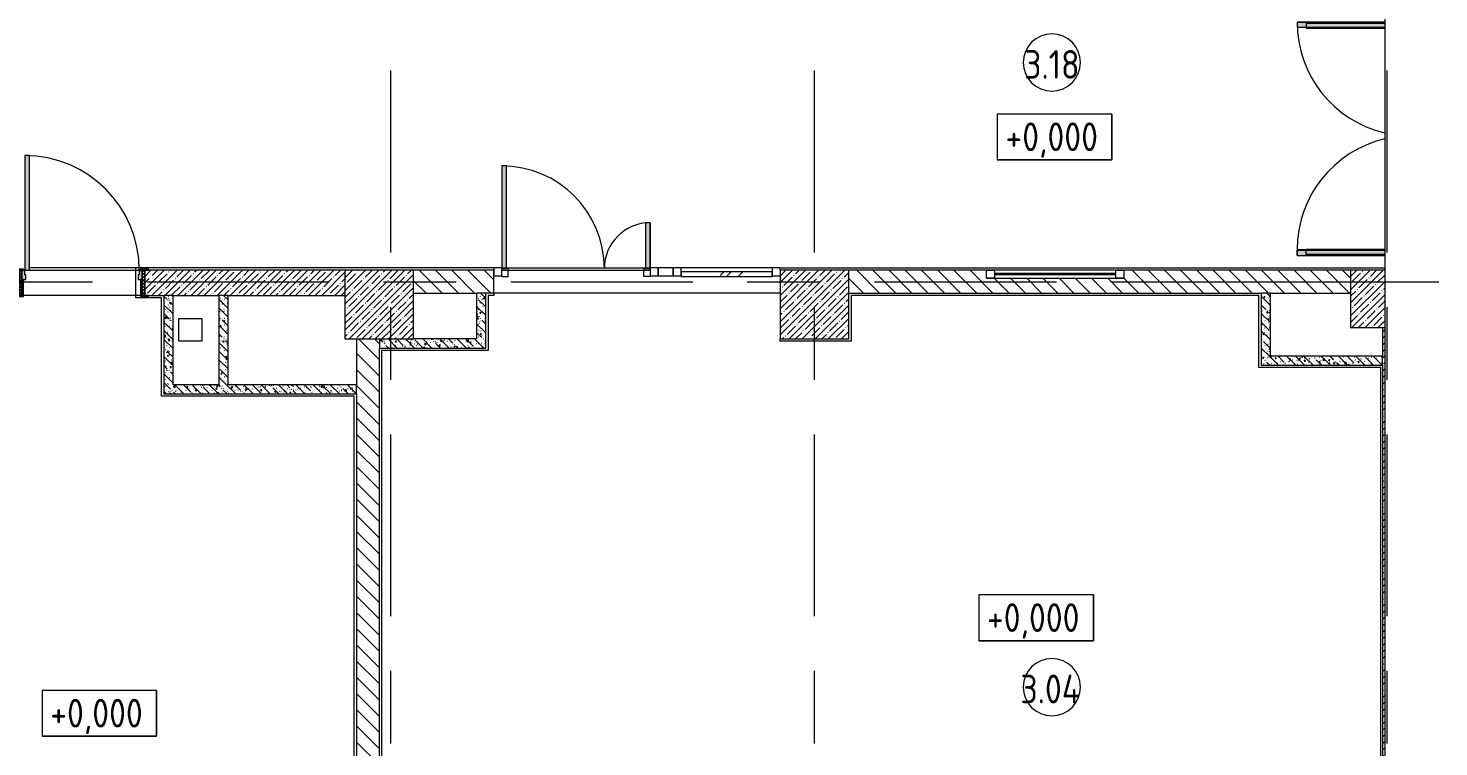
# Model space of a CAD drawing. Header units: millimetres. Extents: x 2623 to 211276, y -8553 to 29000.
# Drawn here: x 49763 to 62078, y 3741 to 10012 of the extents above; entities that cross this region are included whole.
import ezdxf

# ---------------------------------------------------------------- set-up
doc = ezdxf.new("R2010")
doc.units = ezdxf.units.MM
doc.linetypes.add('Осевая', pattern=[3175, 635, -476.25, 1587.5, -476.25])
for name, color, linetype, lineweight in [('A-AREA-IDEN', 7, 'Continuous', 9), ('A-DETL-GENF', 7, 'Continuous', 9), ('A-GLAZ', 7, 'Continuous', 9), ('A-GLAZ-CURT', 7, 'Continuous', 9), ('A-GLAZ-CWMG', 7, 'Continuous', 9), ('A-WALL-1', 7, 'Continuous', 13), ('G-ANNO-DIMS', 7, 'Continuous', 9), ('I-WALL', 7, 'Continuous', 9), ('S-COLS', 7, 'Continuous', 9), ('Оси', 7, 'Continuous', 9), ('Оси-2', 7, 'Осевая', 9)]:
    doc.layers.add(name, color=color, linetype=linetype, lineweight=lineweight)
for name, color, linetype, lineweight, true_color in [('A-DETL-GENF-5', 7, 'Continuous', 9, 0xaaaaaa), ('A-DETL-GENF-6', 7, 'Continuous', 9, 0xe2e2e2), ('A-DOOR-1', 7, 'Continuous', 9, 0xaaaaaa), ('A-DOOR-2', 7, 'Continuous', 9, 0xe2e2e2), ('A-DOOR-FRAM-1', 7, 'Continuous', 9, 0xe2e2e2), ('A-DOOR-FRAM-2', 7, 'Continuous', 9, 0xaaaaaa), ('A-FLOR-1', 7, 'Continuous', 9, 0xaaaaaa), ('I-WALL-1', 7, 'Continuous', 9, 0x787878)]:
    doc.layers.add(name, color=color, linetype=linetype, lineweight=lineweight, true_color=true_color)
doc.styles.add('GOST Common_5', font='GOST_Common.ttf', dxfattribs={"width": 0.9, "height": 250})
pattern_1 = [(45, (23318.38, 0), (-57.02463, 57.02463), []), (45, (23375.41, 0), (-57.02463, 57.02463), [100.806, -20.161, 3.353, -16.808])]
pattern_2 = [(135, (23318.38, 0), (-70.71068, -70.71068), [])]
pattern_3 = [(135, (23318.38, 0), (-75.43415, -75.43415), [106.68, -17.78, 3.556, -17.78]), (135, (23318.38, 75.39), (-75.43415, -75.43415), []), (50, (23318.38, 0), (127.52922, -11.15758), [13.335, -146.685]), (355, (23318.38, 0), (-24.66966, 133.74002), [10.668, -117.348]), (100.451, (23329.01, -0.93), (102.85973, 122.58178), [11.333, -124.663]), (46.184, (23318.38, 35.56), (189.75516, -29.43036), [20.002, -220.027]), (96.636, (23334.2, 33.1), (166.1822, 173.1996), [17, -186.995]), (351.184, (23318.38, 35.56), (166.1839, 173.1976), [16.002, -176.022]), (21, (23336.16, 26.67), (106.13027, -71.58603), [13.335, -146.685]), (326, (23336.16, 26.67), (43.26188, 128.93175), [10.668, -117.348]), (71.451, (23345.01, 20.7), (149.39198, 57.34505), [11.333, -124.663]), (37.5, (23318.383, 0), (2.16223, 59.18836), [3.353, -112.573, 3.353, -115.773, -117.792]), (37.5, (23318.383, 0), (2.16223, 59.18836), [-235.052, 3.353, -114.44]), (7.5, (23318.383, 0), (46.77386, 70.12615), [3.353, -64.567, 3.353, -109.906, -44.894]), (7.5, (23318.383, 0), (46.77386, 70.12615), [-181.178, 3.353, -41.542]), (327.5, (23278.734, 0), (94.91367, -4.010093), [3.353, -41.097, 3.353, -135.331, -184.023]), (327.5, (23278.734, 0), (94.91367, -4.010093), [-183.134, 3.353, -180.67]), (317.5, (23260.954, 0), (103.69057, 17.79882), [3.353, -54.432, 3.353, -88.748, -130.683]), (317.5, (23260.954, 0), (103.69057, 17.79882), [-149.885, 3.353, -127.33])]

# ---------------------------------------------------------------- blocks, each defined once
blk = doc.blocks.new('BSC_Колонна _Прямоугольная - 600х600-23286269-План монтажа стен и перегородок 3 этажа в осях 1-12')
at = {"layer": 'S-COLS'}
h = blk.add_hatch(dxfattribs=at)
h.set_pattern_fill('FP_4', color=256, style=0, pattern_type=2)
h.set_pattern_definition([(45, (-29509.74, -7600), (-57.02463, 57.02463), []), (45, (-29452.72, -7600), (-57.02463, 57.02463), [100.806, -20.161, 3.353, -16.808])])
h.paths.add_polyline_path([(-300, -300), (300, -300), (300, 300), (-300, 300)])
for p, q in [((300, 300), (-300, 300)), ((-300, 300), (-300, -300)), ((300, -300), (300, 300)), ((-300, -300), (300, -300))]:
    blk.add_line(p, q, dxfattribs=at)
blk = doc.blocks.new('BSC_Колонна _Прямоугольная - 600х600-V7-План монтажа стен и перегородок 3 этажа в осях 1-12')
at = {"layer": 'S-COLS'}
h = blk.add_hatch(dxfattribs=at)
h.set_pattern_fill('FP_14', color=256, style=0, pattern_type=2)
h.set_pattern_definition([(45, (-33310, -7600), (-57.02463, 57.02463), []), (45, (-33252.975, -7600), (-57.02463, 57.02463), [100.806, -20.161, 3.353, -16.808])])
h.paths.add_polyline_path([(-300, -300), (300, -300), (300, 300), (-300, 300), (-300, -120)])
for p, q in [((300, 300), (-300, 300)), ((-300, 300), (-300, -300)), ((300, -300), (300, 300)), ((-300, -300), (300, -300))]:
    blk.add_line(p, q, dxfattribs=at)
blk = doc.blocks.new('BSC_Колонна _Прямоугольная - 500х500-V15-План монтажа стен и перегородок 3 этажа в осях 1-12')
at = {"layer": 'S-COLS'}
h = blk.add_hatch(dxfattribs=at)
h.set_pattern_fill('FP_24', color=256, style=0, pattern_type=2)
h.set_pattern_definition([(45, (-38240, -7650), (-57.02463, 57.02463), []), (45, (-38182.975, -7650), (-57.02463, 57.02463), [100.806, -20.161, 3.353, -16.808])])
h.paths.add_polyline_path([(-250, -250), (48, -250), (48, 250), (-250, 250)])
for p, q in [((48, 250), (-250, 250)), ((-250, 250), (-250, -250)), ((-250, -250), (48, -250))]:
    blk.add_line(p, q, dxfattribs=at)
blk = doc.blocks.new('120_Окно_СКБ_1Ст - 120_Окно_СКБ_1Ст 400х1200 EI30-24228909-План монтажа стен и перегородок 3 этажа в осях 1-12')
at = {"layer": 'A-GLAZ'}
for p, q in [((-600, 30), (-600, 100)), ((-600, 100), (-530, 100)), ((600, 100), (-600, 100)), ((-530, 30), (-600, 30)), ((-600, 30), (600, 30)), ((-530, 100), (-530, 30)), ((530, 70), (-530, 70)), ((530, 60), (-530, 60)), ((530, 30), (530, 100)), ((530, 100), (600, 100)), ((600, 30), (530, 30)), ((600, 100), (600, 30))]:
    blk.add_line(p, q, dxfattribs=at)
blk = doc.blocks.new('110_Дверь_СКБ_1Ст_Внутренняя1 - Д-4_п__1100x2100h_административные помещения-32218723-План монтажа стен и перегородок 3 этажа в осях 1-12')
at = {"layer": 'A-DOOR-1'}
h = blk.add_hatch(dxfattribs=at)
h.set_pattern_fill('FP_37', color=256, style=0, pattern_type=2)
h.set_pattern_definition([(135, (1751.41, 174.685), (-14.14214, -14.14214), []), (225, (1751.41, 174.685), (14.14214, -14.14214), [])])
h.paths.add_polyline_path([(562.5, -110), (562.5, 110), (537.5, 110), (537.5, -110)])
at = {"layer": 'A-DOOR-2'}
h = blk.add_hatch(color=256, dxfattribs=at)
h.paths.add_polyline_path([(537.5, 30), (537.5, 110), (512.5, 110), (512.5, 70), (502.5, 70), (502.5, 30)])
h.paths.add_polyline_path([(-477.5, 30), (-477.5, 70), (-487.5, 70), (-487.5, 110), (-512.5, 110), (-512.5, 30)])
at = {"layer": 'A-DOOR-FRAM-1'}
for points in [[(-447.5, 110), (-447.5, 1110), (-487.5, 1110), (-487.5, 110)], [(-497.5, 110), (-497.5, 118), (-567.5, 118), (-567.5, 110)], [(-497.5, 109), (-497.5, 110), (-512.5, 109)], [(-497.5, -110), (-497.5, 30), (-512.5, 30), (-512.5, -110)], [(592.5, 110), (592.5, 118), (522.5, 118), (522.5, 110)], [(537.5, 109), (537.5, 110), (522.5, 109)], [(537.5, -110), (537.5, 30), (522.5, 30), (522.5, -110)], [(-497.5, -118), (-497.5, -110), (-567.5, -110), (-567.5, -118)], [(592.5, -118), (592.5, -110), (522.5, -110), (522.5, -118)]]:
    blk.add_hatch(color=256, dxfattribs=at).paths.add_polyline_path(points)
at = {"layer": 'A-DOOR-FRAM-2'}
h = blk.add_hatch(dxfattribs=at)
h.set_pattern_fill('FP_38', color=256, style=0, pattern_type=2)
h.set_pattern_definition([(45, (-371.384, 174.685), (-14.1421, 14.1421), []), (135, (-371.384, 174.685), (-14.1421, -14.1421), [])])
h.paths.add_polyline_path([(-512.5, -110), (-512.5, 110), (-537.5, 110), (-537.5, -110)])
at = {"layer": 'A-DOOR-1'}
for p, q in [((-487.5, 1110), (-487.5, 110)), ((-447.5, 1110), (-487.5, 1110)), ((-447.5, 110), (-447.5, 1110)), ((-487.5, 110), (-447.5, 110))]:
    blk.add_line(p, q, dxfattribs=at)
blk.add_arc((-487.5, 110), 1000, 360, 90, dxfattribs=at)
at = {"layer": 'A-DOOR-FRAM-2'}
for p, q in [((-497.5, 118), (-567.5, 118)), ((-567.5, 118), (-567.5, 110)), ((-567.5, 110), (-497.5, 110)), ((-512.5, 110), (-537.5, 110)), ((-537.5, 110), (-537.5, -110)), ((-487.5, 110), (-512.5, 110)), ((-512.5, 110), (-512.5, 30)), ((-512.5, -110), (-512.5, 110)), ((-497.5, 110), (-512.5, 110)), ((-512.5, 110), (-512.5, 109)), ((-512.5, 109), (-497.5, 109)), ((-512.5, 30), (-477.5, 30)), ((-497.5, 30), (-512.5, 30)), ((-512.5, 30), (-512.5, -110)), ((-497.5, 110), (-497.5, 118)), ((-497.5, 109), (-497.5, 110)), ((-497.5, -110), (-497.5, 30)), ((-487.5, 70), (-487.5, 110)), ((-477.5, 70), (-487.5, 70)), ((-477.5, 30), (-477.5, 70)), ((512.5, 70), (502.5, 70)), ((502.5, 70), (502.5, 30)), ((502.5, 30), (537.5, 30)), ((512.5, 110), (512.5, 70)), ((537.5, 110), (512.5, 110)), ((592.5, 118), (522.5, 118)), ((522.5, 118), (522.5, 110)), ((537.5, 110), (522.5, 110)), ((522.5, 110), (522.5, 109)), ((522.5, 110), (592.5, 110)), ((522.5, 109), (537.5, 109)), ((537.5, 30), (522.5, 30)), ((522.5, 30), (522.5, -110)), ((537.5, 30), (537.5, 110)), ((562.5, 110), (537.5, 110)), ((537.5, 110), (537.5, -110)), ((537.5, 109), (537.5, 110)), ((537.5, -110), (537.5, 30)), ((562.5, -110), (562.5, 110)), ((592.5, 110), (592.5, 118)), ((-497.5, -110), (-567.5, -110)), ((-567.5, -110), (-567.5, -118)), ((-567.5, -118), (-497.5, -118)), ((-537.5, -110), (-512.5, -110)), ((-512.5, -110), (-497.5, -110)), ((-497.5, -118), (-497.5, -110)), ((522.5, -110), (537.5, -110)), ((592.5, -110), (522.5, -110)), ((522.5, -110), (522.5, -118)), ((522.5, -118), (592.5, -118)), ((537.5, -110), (562.5, -110)), ((592.5, -118), (592.5, -110))]:
    blk.add_line(p, q, dxfattribs=at)
blk = doc.blocks.new('Прямоугольный импост - 50 x 70 мм-31700031-План монтажа стен и перегородок 3 этажа в осях 1-12')
at = {"layer": 'A-GLAZ-CWMG'}
for p, q in [((-70, 35), (0, 35)), ((-70, -35), (-70, 35)), ((0, -35), (-70, -35)), ((0, -15), (0, -35))]:
    blk.add_line(p, q, dxfattribs=at)
blk = doc.blocks.new('Дверь_Витражная_остекление_ - ДВН_ДАО_Главный вход_1200 в свету-31742133-План монтажа стен и перегородок 3 этажа в осях 1-12')
at = {"layer": 'A-DOOR-2'}
for points in [[(-647.5, 30), (-607.5, 30), (-607.5, 925), (-647.5, 925), (-647.5, 35)], [(607.5, 30), (647.5, 30), (647.5, 430), (607.5, 430), (607.5, 35)]]:
    blk.add_hatch(color=256, dxfattribs=at).paths.add_polyline_path(points)
at = {"layer": 'A-DETL-GENF-5'}
for p, q in [((-607.5, 925), (-647.5, 925)), ((-647.5, 925), (-647.5, 35)), ((-607.5, 30), (-607.5, 925)), ((647.5, 430), (607.5, 430)), ((607.5, 430), (607.5, 30)), ((647.5, 35), (647.5, 430)), ((-647.5, 30), (-607.5, 30)), ((-592.5, 30), (-647.5, 30)), ((-592.5, -40), (-592.5, 30)), ((592.5, -40), (592.5, 30)), ((592.5, 30), (647.5, 30)), ((607.5, 30), (647.5, 30)), ((-647.5, -35), (-647.5, -40)), ((-647.5, -40), (-592.5, -40)), ((647.5, -40), (592.5, -40)), ((647.5, -35), (647.5, -40))]:
    blk.add_line(p, q, dxfattribs=at)
at = {"layer": 'A-DOOR-1'}
for p, q in [((-647.5, 925), (-647.5, 35)), ((647.5, 430), (647.5, 35))]:
    blk.add_line(p, q, dxfattribs=at)
for centre, radius, start, end in [((-647.5, 30), 895, 360, 90), ((647.5, 30), 400, 90, 180)]:
    blk.add_arc(centre, radius, start, end, dxfattribs=at)
blk = doc.blocks.new('Системная панель - Стемалит - 40мм-32257327-План монтажа стен и перегородок 3 этажа в осях 1-12')
at = {"layer": 'A-GLAZ-CURT'}
for p, q in [((65, 35), (-65, 35)), ((-65, 35), (-65, -35)), ((65, -35), (65, 35)), ((-65, -35), (65, -35))]:
    blk.add_line(p, q, dxfattribs=at)
blk = doc.blocks.new('Прямоугольный импост - 50 x 70 мм-31687886-План монтажа стен и перегородок 3 этажа в осях 1-12')
at = {"layer": 'A-GLAZ-CWMG'}
for p, q in [((-35, 35), (35, 35)), ((-35, -35), (-35, 35)), ((35, 35), (35, -35)), ((35, -35), (-35, -35))]:
    blk.add_line(p, q, dxfattribs=at)
blk = doc.blocks.new('Прямоугольный импост - 50 x 70 мм-31701779-План монтажа стен и перегородок 3 этажа в осях 1-12')
at = {"layer": 'A-GLAZ-CWMG'}
for p, q in [((0, 35), (-70, 35)), ((-70, 35), (-70, -35)), ((0, -35), (0, 35)), ((-70, -35), (0, -35))]:
    blk.add_line(p, q, dxfattribs=at)
blk = doc.blocks.new('Системная панель - Стекло - 40мм-32257331-План монтажа стен и перегородок 3 этажа в осях 1-12')
at = {"layer": 'A-GLAZ-CURT'}
h = blk.add_hatch(dxfattribs=at)
h.set_pattern_fill('FP_39', color=256, style=0, pattern_type=2)
h.set_pattern_definition([(45, (-32642.5, -7785), (-282.8427, 282.8427), [200, -600]), (45, (-32842.5, -7885), (-282.8427, 282.8427), [600, -200]), (45, (-32442.5, -7985), (-282.8427, 282.8427), [200, -600])])
h.paths.add_polyline_path([(398, -40), (398, 0), (-398, 0), (-398, -40), (287, -40)])
for p, q in [((398, 0), (-398, 0)), ((-398, 0), (-398, -40)), ((398, -40), (398, 0)), ((-398, -40), (398, -40))]:
    blk.add_line(p, q, dxfattribs=at)
blk = doc.blocks.new('Прямоугольный импост - 50 x 70 мм-31702100-План монтажа стен и перегородок 3 этажа в осях 1-12')
at = {"layer": 'A-GLAZ-CWMG'}
for p, q in [((-35, 35), (35, 35)), ((-35, -35), (-35, 35)), ((35, 35), (35, -35)), ((35, -35), (-35, -35))]:
    blk.add_line(p, q, dxfattribs=at)
blk = doc.blocks.new('Прямоугольный импост - 50 x 70 мм-31720914-План монтажа стен и перегородок 3 этажа в осях 1-12')
at = {"layer": 'A-GLAZ-CWMG'}
blk.add_line((32940, 7920), (32145, 7920), dxfattribs=at)
blk = doc.blocks.new('Дверь_Витражная_остекление_ - ДВН_ДАО_Главный вход_1800 в свету 5-32258809-План монтажа стен и перегородок 3 этажа в осях 1-12')
at = {"layer": 'A-DETL-GENF-6'}
for points in [[(-948, -249), (-948, -248), (-993, -249), (-993, -1013), (-948, -1013), (-948, -570)], [(1043, -248), (997, -249), (997, -1013), (1043, -1013), (1043, -249)]]:
    blk.add_hatch(color=256, dxfattribs=at).paths.add_polyline_path(points)
at = {"layer": 'A-DETL-GENF-5'}
for p, q in [((-993, -1013), (-993, -249)), ((-993, -249), (-993, -1013)), ((-983, -933), (-983, -249)), ((-948, -1013), (-948, -249)), ((-948, -1013), (-948, -249)), ((-939, -933), (-939, -249)), ((989, -933), (989, -249)), ((997, -1013), (997, -249)), ((997, -249), (997, -1013)), ((1033, -933), (1033, -249)), ((1043, -1013), (1043, -249)), ((1043, -1013), (1043, -249)), ((-993, -933), (-948, -933)), ((1043, -933), (997, -933)), ((-993, -1013), (-948, -1013)), ((-993, -1013), (-948, -1013)), ((1043, -1013), (997, -1013)), ((997, -1013), (1043, -1013))]:
    blk.add_line(p, q, dxfattribs=at)
at = {"layer": 'A-DOOR-1'}
for p, q in [((-993, -1013), (-993, -249)), ((993, -1013), (993, -249))]:
    blk.add_line(p, q, dxfattribs=at)
for centre, start, end in [((-993, -20), 270, 346.6805), ((993, -20), 193.3195, 270)]:
    blk.add_arc(centre, 993, start, end, dxfattribs=at)
blk = doc.blocks.new('DET_L_Линия разрыва - М100-30654710-План монтажа стен и перегородок 3 этажа в осях 1-12')
at = {"layer": 'A-DETL-GENF'}
blk.add_line((11740, 0), (0, 0), dxfattribs=at)
blk = doc.blocks.new('Марка_Помещения - Номер-25198446-План монтажа стен и перегородок 3 этажа в осях 1-12')
at = {"layer": 'A-AREA-IDEN'}
for start, end in [(360, 180), (180, 360)]:
    blk.add_arc((0, 0), 2.5, start, end, dxfattribs=at)
blk = doc.blocks.new('Высотные отметки - 10х4_h_-17668695-План монтажа стен и перегородок 3 этажа в осях 1-12')
at = {"layer": 'G-ANNO-DIMS'}
for p, q in [((-5, 4), (-5, 0)), ((5, 4), (-5, 4)), ((5, 4), (-5, 4)), ((-5, 4), (-5, 0)), ((5, 4), (5, 0)), ((5, 0), (5, 4)), ((5, 0), (-5, 0)), ((-5, 0), (5, 0))]:
    blk.add_line(p, q, dxfattribs=at)

msp = doc.modelspace()

# ---------------------------------------------------------------- hatches: boundary and pattern name
at = {"layer": 'I-WALL'}
h = msp.add_hatch(dxfattribs=at)
h.set_pattern_fill('FP_13', color=256, style=0, pattern_type=2)
h.set_pattern_definition(pattern_1)
h.paths.add_polyline_path([(52528.1, 7680), (52528.1, 7900), (50783.4, 7900), (50783.4, 7680), (51653.5, 7680)])
h.paths.add_polyline_path([(49653.4, 7680), (49683.4, 7680), (49683.4, 7900), (49478.4, 7900), (49478.4, 7680)])
h = msp.add_hatch(dxfattribs=at)
h.set_pattern_fill('FP_11', color=256, style=0, pattern_type=2)
h.set_pattern_definition(pattern_2)
h.paths.add_polyline_path([(61308.4, 7700), (61308.4, 7900), (59328.4, 7900), (59328.4, 7830), (58128.4, 7830), (58128.4, 7900), (56928.4, 7900), (56928.4, 7700), (60642.1, 7700)])
h.paths.add_polyline_path([(53678.1, 7700), (53828.4, 7700), (53828.4, 7900), (53128.1, 7900), (53128.1, 7700)])
h = msp.add_hatch(dxfattribs=at)
h.set_pattern_fill('FP_13', color=256, style=0, pattern_type=2)
h.set_pattern_definition(pattern_1)
h.paths.add_polyline_path([(61606, 400), (61606, 7400), (61588.4, 7400), (61588.4, 400)])
h = msp.add_hatch(dxfattribs=at)
h.set_pattern_fill('FP_11', color=256, style=0, pattern_type=2)
h.set_pattern_definition(pattern_2)
h.paths.add_polyline_path([(52826, 500), (52829.1, 500), (52829.1, 7300), (52629.1, 7300), (52629.1, 500)])
at = {"layer": 'I-WALL-1'}
h = msp.add_hatch(dxfattribs=at)
h.set_pattern_fill('FP_20', color=256, style=0, pattern_type=2)
h.set_pattern_definition(pattern_3)
h.paths.add_polyline_path([(51028.1, 6820), (51028.1, 7680), (50948.1, 7680), (50948.1, 6820)])
h = msp.add_hatch(dxfattribs=at)
h.set_pattern_fill('FP_20', color=256, style=0, pattern_type=2)
h.set_pattern_definition(pattern_3)
h.paths.add_polyline_path([(51508.1, 6900), (51508.1, 7680), (51428.1, 7680), (51428.1, 6900)])
h = msp.add_hatch(dxfattribs=at)
h.set_pattern_fill('FP_20', color=256, style=0, pattern_type=2)
h.set_pattern_definition(pattern_3)
h.paths.add_polyline_path([(53758.1, 7300), (53758.1, 7700), (53678.1, 7700), (53678.1, 7300)])
h = msp.add_hatch(dxfattribs=at)
h.set_pattern_fill('FP_20', color=256, style=0, pattern_type=2)
h.set_pattern_definition(pattern_3)
h.paths.add_polyline_path([(60608.4, 7150), (60608.4, 7700), (60528.4, 7700), (60528.4, 7150)])
h = msp.add_hatch(dxfattribs=at)
h.set_pattern_fill('FP_20', color=256, style=0, pattern_type=2)
h.set_pattern_definition(pattern_3)
h.paths.add_polyline_path([(52829.1, 7220), (53758.1, 7220), (53758.1, 7300), (52829.1, 7300)])
h = msp.add_hatch(dxfattribs=at)
h.set_pattern_fill('FP_20', color=256, style=0, pattern_type=2)
h.set_pattern_definition(pattern_3)
h.paths.add_polyline_path([(61588.4, 7070), (61588.4, 7150), (60528.4, 7150), (60528.4, 7070), (60642.1, 7070)])
h = msp.add_hatch(dxfattribs=at)
h.set_pattern_fill('FP_20', color=256, style=0, pattern_type=2)
h.set_pattern_definition(pattern_3)
h.paths.add_polyline_path([(52629.1, 6820), (52629.1, 6900), (51028.1, 6900), (51028.1, 6820), (51653.5, 6820)])

# ---------------------------------------------------------------- linework, layer by layer
at = {"layer": 'A-FLOR-1'}
for p, q in [((53828.4, 7920), (49773.4, 7920)), ((50703.4, 7660), (50703.4, 7920)), ((53898.4, 7920), (55193.4, 7920)), ((56328.4, 7920), (61606, 7920)), ((50928.1, 7660), (50703.4, 7660)), ((50928.1, 6800), (50928.1, 7660)), ((53828.4, 7680), (53778.1, 7680)), ((53778.1, 7680), (53778.1, 7200)), ((53828.4, 7700), (53828.4, 7680)), ((60508.4, 7680), (56948.4, 7680)), ((56948.4, 7680), (56948.4, 7280)), ((60508.4, 7050), (60508.4, 7680)), ((51078.4, 7480), (51278.4, 7480)), ((51078.4, 7280), (51078.4, 7480)), ((51278.4, 7480), (51278.4, 7280)), ((51278.4, 7280), (51078.4, 7280)), ((56328.4, 7280), (56328.4, 7300)), ((56948.4, 7280), (56328.4, 7280)), ((53778.1, 7200), (52849.1, 7200)), ((52849.1, 7200), (52849.1, 520)), ((61573.4, 7050), (60508.4, 7050)), ((61573.4, 420), (61573.4, 7050)), ((52609.1, 6800), (50928.1, 6800)), ((52609.1, 520), (52609.1, 6800))]:
    msp.add_line(p, q, dxfattribs=at)
at = {"layer": 'A-WALL-1'}
for p, q in [((51028.1, 7680), (50948.1, 7680)), ((51508.1, 7680), (51428.1, 7680)), ((53758.1, 7700), (53678.1, 7700)), ((60608.4, 7700), (60528.4, 7700)), ((52829.1, 7300), (52829.1, 7220)), ((61588.4, 7070), (61588.4, 7150)), ((52629.1, 6820), (52629.1, 6900))]:
    msp.add_line(p, q, dxfattribs=at)
at = {"layer": 'I-WALL'}
for p, q in [((49773.4, 7900), (50733.4, 7900)), ((52528.1, 7900), (50813.4, 7900)), ((53828.4, 7900), (53128.1, 7900)), ((53828.4, 7700), (53828.4, 7900)), ((53898.4, 7900), (55193.4, 7900)), ((58128.4, 7900), (56928.4, 7900)), ((61308.4, 7900), (59328.4, 7900)), ((50743.4, 7680), (49723.4, 7680)), ((50813.4, 7680), (50948.1, 7680)), ((50948.1, 7680), (50948.1, 6820)), ((51028.1, 7680), (51428.1, 7680)), ((51028.1, 6900), (51028.1, 7680)), ((51428.1, 7680), (51428.1, 6900)), ((51508.1, 7680), (52528.1, 7680)), ((51508.1, 6900), (51508.1, 7680)), ((53128.1, 7700), (53678.1, 7700)), ((53678.1, 7700), (53678.1, 7300)), ((53758.1, 7220), (53758.1, 7700)), ((56328.4, 7700), (53758.1, 7700)), ((56928.4, 7700), (60528.4, 7700)), ((60528.4, 7700), (60528.4, 7070)), ((60608.4, 7150), (60608.4, 7700)), ((60608.4, 7700), (61308.4, 7700)), ((61588.4, 7400), (61588.4, 7150)), ((52629.1, 7300), (52629.1, 6900)), ((53678.1, 7300), (53128.1, 7300)), ((52829.1, 500), (52829.1, 7220)), ((52829.1, 7220), (53758.1, 7220)), ((61588.4, 7150), (60608.4, 7150)), ((60528.4, 7070), (61588.4, 7070)), ((61588.4, 7070), (61588.4, 400)), ((51428.1, 6900), (51028.1, 6900)), ((52629.1, 6900), (51508.1, 6900)), ((50948.1, 6820), (52629.1, 6820)), ((52629.1, 6820), (52629.1, 500))]:
    msp.add_line(p, q, dxfattribs=at)
at = {"layer": 'Оси'}
msp.add_line((59578.4, 7800), (62078.4, 7800), dxfattribs=at)
at = {"layer": 'Оси-2'}
for p, q in [((52928.4, 593.7), (52928.4, 24898.1)), ((56628.4, 593.7), (56628.4, 24898.1)), ((61628.4, 593.7), (61628.4, 21277.7)), ((21115.9, 7800), (59578.4, 7800))]:
    msp.add_line(p, q, dxfattribs=at)

# ---------------------------------------------------------------- block references
at = {"layer": 'A-AREA-IDEN', "xscale": 99.99999999999993, "yscale": 99.99999999999993, "zscale": 99.99999999999993}
for p in [(58700.5, 9713), (58700.5, 4261.6)]:
    msp.add_blockref('Марка_Помещения - Номер-25198446-План монтажа стен и перегородок 3 этажа в осях 1-12', p, dxfattribs=at)
at = {"layer": 'A-DETL-GENF', "rotation": 90.00000000000031}
msp.add_blockref('DET_L_Линия разрыва - М100-30654710-План монтажа стен и перегородок 3 этажа в осях 1-12', (61606, -280), dxfattribs=at)
at = {"layer": 'A-DOOR-1', "rotation": 269.9999999999999}
msp.add_blockref('Дверь_Витражная_остекление_ - ДВН_ДАО_Главный вход_1800 в свету 5-32258809-План монтажа стен и перегородок 3 этажа в осях 1-12', (61854.4, 9072.5), dxfattribs=at)
at = {"layer": 'A-DOOR-1'}
for name, p in [('110_Дверь_СКБ_1Ст_Внутренняя1 - Д-4_п__1100x2100h_административные помещения-32218723-План монтажа стен и перегородок 3 этажа в осях 1-12', (50220.9, 7790)), ('Дверь_Витражная_остекление_ - ДВН_ДАО_Главный вход_1200 в свету-31742133-План монтажа стен и перегородок 3 этажа в осях 1-12', (54545.9, 7885))]:
    msp.add_blockref(name, p, dxfattribs=at)
at = {"layer": 'A-GLAZ'}
msp.add_blockref('120_Окно_СКБ_1Ст - 120_Окно_СКБ_1Ст 400х1200 EI30-24228909-План монтажа стен и перегородок 3 этажа в осях 1-12', (58728.4, 7800), dxfattribs=at)
at = {"layer": 'A-GLAZ-CURT'}
for name, p in [('Системная панель - Стемалит - 40мм-32257327-План монтажа стен и перегородок 3 этажа в осях 1-12', (55328.4, 7885)), ('Системная панель - Стекло - 40мм-32257331-План монтажа стен и перегородок 3 этажа в осях 1-12', (55860.9, 7885))]:
    msp.add_blockref(name, p, dxfattribs=at)
at = {"layer": 'A-GLAZ-CWMG', "rotation": 180}
msp.add_blockref('Прямоугольный импост - 50 x 70 мм-31701779-План монтажа стен и перегородок 3 этажа в осях 1-12', (53828.4, 7885), dxfattribs=at)
at = {"layer": 'A-GLAZ-CWMG', "extrusion": (0, 0, -1), "rotation": 180}
for name, p in [('Прямоугольный импост - 50 x 70 мм-31687886-План монтажа стен и перегородок 3 этажа в осях 1-12', (-55228.4, 7885)), ('Прямоугольный импост - 50 x 70 мм-31702100-План монтажа стен и перегородок 3 этажа в осях 1-12', (-55428.4, 7885)), ('Прямоугольный импост - 50 x 70 мм-31700031-План монтажа стен и перегородок 3 этажа в осях 1-12', (-56328.4, 7885))]:
    msp.add_blockref(name, p, dxfattribs=at)
at = {"layer": 'A-GLAZ-CWMG'}
msp.add_blockref('Прямоугольный импост - 50 x 70 мм-31720914-План монтажа стен и перегородок 3 этажа в осях 1-12', (23318.4, 0), dxfattribs=at)
at = {"layer": 'G-ANNO-DIMS', "xscale": 99.99999999999993, "yscale": 99.99999999999993, "zscale": 99.99999999999993}
for p in [(58724.1, 8862.9), (58562.7, 4666.3), (50384.7, 3832.4)]:
    msp.add_blockref('Высотные отметки - 10х4_h_-17668695-План монтажа стен и перегородок 3 этажа в осях 1-12', p, dxfattribs=at)
at = {"layer": 'S-COLS'}
for name, p in [('BSC_Колонна _Прямоугольная - 600х600-23286269-План монтажа стен и перегородок 3 этажа в осях 1-12', (52828.1, 7600)), ('BSC_Колонна _Прямоугольная - 600х600-V7-План монтажа стен и перегородок 3 этажа в осях 1-12', (56628.4, 7600)), ('BSC_Колонна _Прямоугольная - 500х500-V15-План монтажа стен и перегородок 3 этажа в осях 1-12', (61558.4, 7650))]:
    msp.add_blockref(name, p, dxfattribs=at)

# ---------------------------------------------------------------- texts
at = {"layer": 'A-AREA-IDEN', "char_height": 250, "attachment_point": 1, "style": 'GOST Common_5'}
for s, insert, width in [('3.18', (58458.6, 9821.5), 606.076), ('3.04', (58425.7, 4370.2), 685.443)]:
    msp.add_mtext(s, dxfattribs=dict(at, insert=insert, width=width))
at = {"layer": 'G-ANNO-DIMS', "char_height": 250, "width": 1028.823, "attachment_point": 1, "line_spacing_factor": 1.022761, "style": 'GOST Common_5'}
for insert in [(58295.5, 9189.6), (58134, 4993), (49956, 4159.1)]:
    msp.add_mtext('+0,000', dxfattribs=dict(at, insert=insert))

doc.saveas('drawing.dxf')
